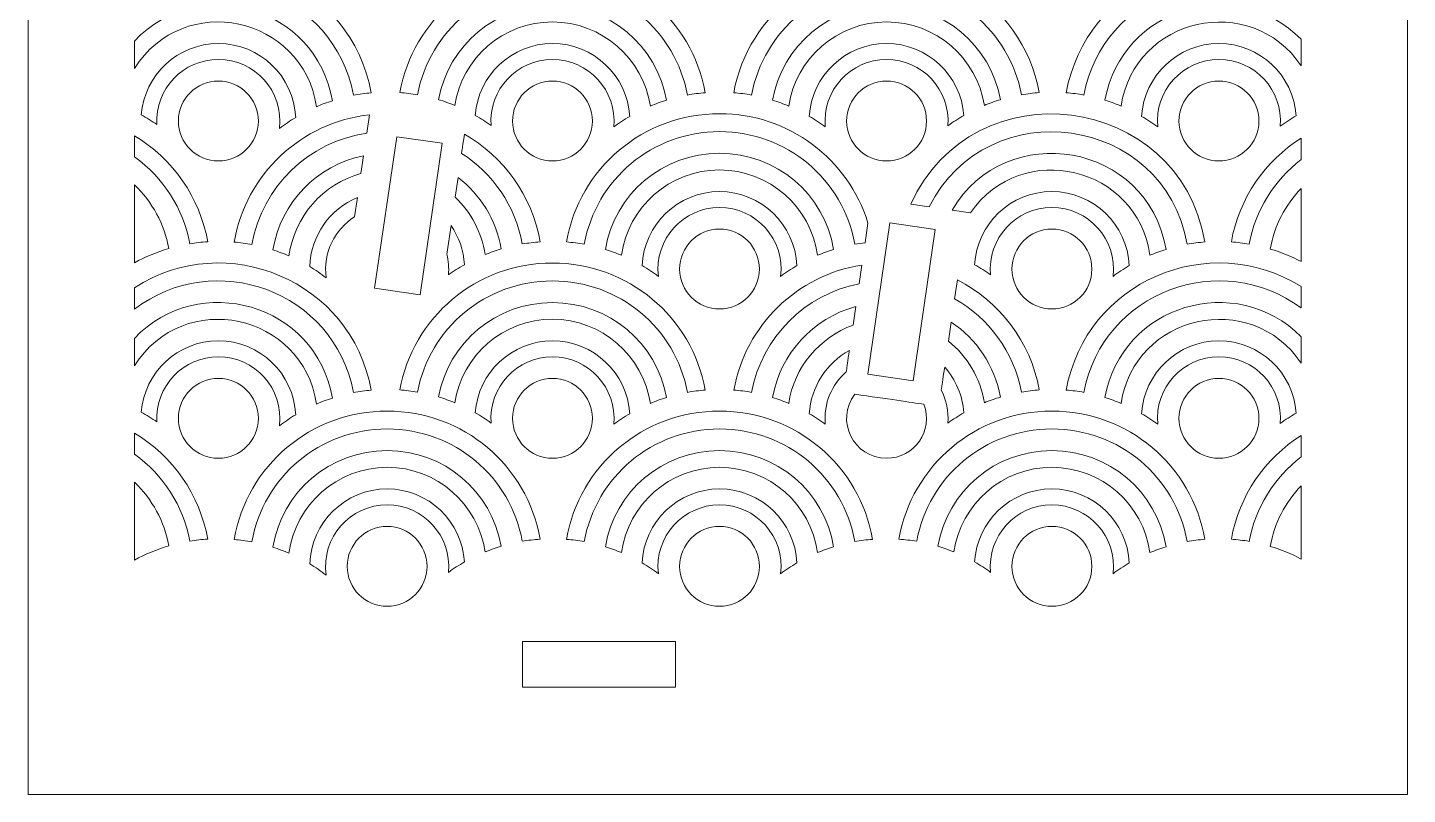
# Model space of a CAD drawing. Header units: inches. Extents: x 61 to 823, y 183 to 803.
# Drawn here: x 348.2 to 603.6, y 488.4 to 630.3 of the extents above; entities that cross this region are included whole.
import ezdxf

# ---------------------------------------------------------------- set-up
doc = ezdxf.new("R2010")
doc.units = ezdxf.units.IN
doc.header["$MEASUREMENT"] = 0
doc.layers.add('_U+0421_U+043B_U+043E_U+0439 1', color=7, linetype='Continuous')

# ---------------------------------------------------------------- blocks, each defined once
blk = doc.blocks.new('block 2')
at = {"layer": '_U+0421_U+043B_U+043E_U+0439 1', "color": 1, "lineweight": 9, "true_color": 0xff0000}
for points in [[(416.56, 610.14), (424.98, 608.91), (420.89, 580.88), (412.47, 582.1), (416.56, 610.14)], [(512.13, 564.91), (503.73, 566.15), (507.82, 594.19), (516.22, 592.94), (512.13, 564.91)], [(439.84, 516.66), (468.17, 516.66), (468.17, 508.19), (439.84, 508.19), (439.84, 516.66)]]:
    blk.add_lwpolyline(points, dxfattribs=at)
for points, knots in [([(348.35, 710.19), (348.35, 710.19), (348.35, 488.35), (348.35, 488.35), (348.35, 488.35), (603.6, 488.35), (603.6, 488.35), (603.6, 488.35), (603.6, 710.39), (603.6, 710.39), (603.61, 761), (563.16, 802.16), (512.6, 803.08), (509.19, 803.3), (443.54, 803.3), (440.08, 803.09), (389.09, 802.56), (348.24, 761.09), (348.35, 710.19)], [0, 0, 0, 0, 1, 1, 1, 2, 2, 2, 3, 3, 3, 4, 4, 4, 5, 5, 5, 6, 6, 6, 6]), ([(368.01, 637.23), (385.07, 648.19), (408.15, 638.54), (411.83, 618.26), (410.72, 618.16), (409.63, 618.01), (408.55, 617.8), (405.02, 636.72), (382.77, 644.58), (368.01, 633.23), (368.01, 633.23), (368.01, 637.23), (368.01, 637.23), (368.01, 637.23), (368.01, 637.23), (368.01, 637.23)], [0, 0, 0, 0, 1, 1, 1, 2, 2, 2, 3, 3, 3, 4, 4, 4, 5, 5, 5, 5]), ([(583.95, 637.43), (583.95, 637.43), (583.95, 633.48), (583.95, 633.48), (569.2, 644.44), (547.28, 636.62), (543.73, 617.85), (542.65, 618.05), (541.56, 618.19), (540.45, 618.28), (544.12, 638.4), (566.92, 648.07), (583.95, 637.43)], [0, 0, 0, 0, 1, 1, 1, 2, 2, 2, 3, 3, 3, 4, 4, 4, 4]), ([(420.4, 617.9), (419.32, 618.09), (418.22, 618.22), (417.11, 618.3), (419.59, 631.85), (431.36, 641.8), (445.38, 641.8), (459.42, 641.8), (471.19, 631.84), (473.66, 618.28), (472.55, 618.19), (471.45, 618.05), (470.37, 617.85), (468.12, 629.77), (457.77, 638.49), (445.38, 638.49), (433.02, 638.49), (422.67, 629.8), (420.4, 617.9)], [0, 0, 0, 0, 1, 1, 1, 2, 2, 2, 3, 3, 3, 4, 4, 4, 5, 5, 5, 6, 6, 6, 6]), ([(482.22, 617.85), (481.14, 618.05), (480.05, 618.19), (478.94, 618.28), (481.63, 633.06), (495.28, 643.37), (510.57, 641.6), (510.57, 641.6), (510.29, 639.69), (510.29, 639.69), (514.35, 639.09), (512.59, 639.35), (521.46, 638.06), (528.65, 633.97), (533.92, 626.85), (535.48, 618.3), (534.37, 618.22), (533.27, 618.09), (532.19, 617.9), (529.92, 629.8), (519.58, 638.49), (507.21, 638.49), (494.83, 638.49), (484.48, 629.77), (482.22, 617.85)], [0, 0, 0, 0, 1, 1, 1, 2, 2, 2, 3, 3, 3, 4, 4, 4, 5, 5, 5, 6, 6, 6, 7, 7, 7, 8, 8, 8, 8]), ([(368.01, 627.85), (379.93, 640.37), (401.6, 634.33), (404.66, 616.8), (403.65, 616.47), (402.65, 616.1), (401.69, 615.68), (399.25, 632.5), (377.09, 637.26), (368.01, 622.74), (368.01, 622.74), (368.01, 627.85), (368.01, 627.85), (368.01, 627.85), (368.01, 627.85), (368.01, 627.85)], [0, 0, 0, 0, 1, 1, 1, 2, 2, 2, 3, 3, 3, 4, 4, 4, 5, 5, 5, 5]), ([(583.95, 628.17), (583.95, 628.17), (583.95, 623.27), (583.95, 623.27), (574.6, 637.14), (553.11, 632.26), (550.61, 615.81), (549.64, 616.22), (548.65, 616.58), (547.63, 616.89), (550.72, 634.14), (571.91, 640.28), (583.95, 628.17)], [0, 0, 0, 0, 1, 1, 1, 2, 2, 2, 3, 3, 3, 4, 4, 4, 4]), ([(424.31, 616.99), (426.16, 627.09), (434.91, 634.49), (445.38, 634.49), (455.89, 634.49), (464.65, 627.04), (466.47, 616.89), (465.46, 616.58), (464.47, 616.21), (463.5, 615.81), (462.16, 624.61), (454.56, 631.39), (445.38, 631.39), (436.25, 631.39), (428.68, 624.68), (427.29, 615.93), (426.32, 616.33), (425.32, 616.68), (424.31, 616.99)], [0, 0, 0, 0, 1, 1, 1, 2, 2, 2, 3, 3, 3, 4, 4, 4, 5, 5, 5, 6, 6, 6, 6]), ([(489.1, 615.81), (488.13, 616.21), (487.14, 616.58), (486.12, 616.89), (487.94, 627.04), (496.7, 634.49), (507.21, 634.49), (517.69, 634.49), (526.43, 627.09), (528.29, 616.99), (527.27, 616.68), (526.28, 616.33), (525.31, 615.93), (523.92, 624.68), (516.34, 631.39), (507.21, 631.39), (498.04, 631.39), (490.44, 624.61), (489.1, 615.81)], [0, 0, 0, 0, 1, 1, 1, 2, 2, 2, 3, 3, 3, 4, 4, 4, 5, 5, 5, 6, 6, 6, 6]), ([(372.19, 612.37), (371.26, 613.03), (370.28, 613.64), (369.27, 614.2), (369.86, 621.57), (376.04, 627.39), (383.55, 627.39), (391.24, 627.39), (397.51, 621.31), (397.86, 613.71), (396.82, 613.09), (395.82, 612.41), (394.86, 611.67), (395.68, 618.56), (390.29, 624.44), (383.55, 624.44), (377.12, 624.44), (371.8, 619.04), (372.19, 612.37)], [0, 0, 0, 0, 1, 1, 1, 2, 2, 2, 3, 3, 3, 4, 4, 4, 5, 5, 5, 6, 6, 6, 6]), ([(445.38, 624.44), (438.83, 624.44), (433.52, 618.87), (434.03, 612.18), (433.09, 612.86), (432.11, 613.5), (431.09, 614.08), (431.62, 621.51), (437.82, 627.39), (445.38, 627.39), (453, 627.39), (459.24, 621.41), (459.68, 613.89), (458.66, 613.29), (457.67, 612.64), (456.72, 611.94), (457.37, 618.7), (452.04, 624.44), (445.38, 624.44)], [0, 0, 0, 0, 1, 1, 1, 2, 2, 2, 3, 3, 3, 4, 4, 4, 5, 5, 5, 6, 6, 6, 6]), ([(495.88, 611.94), (494.92, 612.64), (493.93, 613.29), (492.91, 613.89), (493.36, 621.41), (499.59, 627.39), (507.21, 627.39), (514.78, 627.39), (520.98, 621.5), (521.51, 614.07), (520.49, 613.49), (519.51, 612.86), (518.56, 612.17), (519.08, 618.9), (513.73, 624.44), (507.21, 624.44), (500.55, 624.44), (495.22, 618.69), (495.88, 611.94)], [0, 0, 0, 0, 1, 1, 1, 2, 2, 2, 3, 3, 3, 4, 4, 4, 5, 5, 5, 6, 6, 6, 6]), ([(568.72, 624.44), (562.11, 624.44), (556.74, 618.74), (557.39, 611.94), (556.44, 612.64), (555.45, 613.3), (554.42, 613.9), (554.87, 621.41), (561.1, 627.39), (568.72, 627.39), (576.31, 627.39), (582.52, 621.48), (583.02, 614.02), (582, 613.43), (581.02, 612.79), (580.07, 612.1), (580.63, 618.83), (575.3, 624.44), (568.72, 624.44)], [0, 0, 0, 0, 1, 1, 1, 2, 2, 2, 3, 3, 3, 4, 4, 4, 5, 5, 5, 6, 6, 6, 6]), ([(515.12, 597.16), (515.12, 597.16), (511.68, 597.66), (511.68, 597.66), (523.3, 623.08), (561.29, 618.44), (566.13, 590.64), (565.01, 590.55), (563.92, 590.41), (562.84, 590.22), (558.51, 614.28), (525.97, 618.68), (515.12, 597.16)], [0, 0, 0, 0, 1, 1, 1, 2, 2, 2, 3, 3, 3, 4, 4, 4, 4]), ([(383.55, 620.44), (387.63, 620.44), (390.95, 617.12), (390.95, 613.04), (390.95, 608.97), (387.63, 605.65), (383.55, 605.65), (379.48, 605.65), (376.16, 608.97), (376.16, 613.04), (376.16, 617.12), (379.48, 620.44), (383.55, 620.44)], [0, 0, 0, 0, 1, 1, 1, 2, 2, 2, 3, 3, 3, 4, 4, 4, 4]), ([(452.78, 613.04), (452.78, 608.97), (449.46, 605.65), (445.38, 605.65), (441.3, 605.65), (437.99, 608.97), (437.99, 613.04), (437.99, 617.12), (441.3, 620.44), (445.38, 620.44), (449.46, 620.44), (452.78, 617.12), (452.78, 613.04)], [0, 0, 0, 0, 1, 1, 1, 2, 2, 2, 3, 3, 3, 4, 4, 4, 4]), ([(507.21, 605.65), (503.14, 605.65), (499.82, 608.97), (499.82, 613.04), (499.82, 617.12), (503.13, 620.44), (507.21, 620.44), (511.29, 620.44), (514.61, 617.12), (514.61, 613.04), (514.61, 608.97), (511.29, 605.65), (507.21, 605.65)], [0, 0, 0, 0, 1, 1, 1, 2, 2, 2, 3, 3, 3, 4, 4, 4, 4]), ([(576.12, 613.04), (576.12, 608.97), (572.8, 605.65), (568.72, 605.65), (564.65, 605.65), (561.33, 608.97), (561.33, 613.04), (561.33, 617.12), (564.65, 620.44), (568.72, 620.44), (572.8, 620.44), (576.12, 617.12), (576.12, 613.04)], [0, 0, 0, 0, 1, 1, 1, 2, 2, 2, 3, 3, 3, 4, 4, 4, 4]), ([(411.52, 614.2), (411.52, 614.2), (411.02, 610.78), (411.02, 610.78), (400.26, 609.2), (391.68, 600.99), (389.75, 590.17), (388.67, 590.37), (387.58, 590.52), (386.47, 590.62), (388.65, 603.23), (398.88, 612.78), (411.52, 614.2)], [0, 0, 0, 0, 1, 1, 1, 2, 2, 2, 3, 3, 3, 4, 4, 4, 4]), ([(503.24, 590.5), (502.6, 590.42), (501.96, 590.33), (501.33, 590.22), (499.16, 602.25), (488.76, 611.07), (476.3, 611.07), (463.84, 611.07), (453.44, 602.25), (451.27, 590.22), (450.19, 590.41), (449.09, 590.55), (447.98, 590.64), (450.36, 604.31), (462.18, 614.39), (476.3, 614.39), (489.18, 614.39), (500.14, 606), (503.77, 594.14), (503.77, 594.14), (503.24, 590.5), (503.24, 590.5)], [0, 0, 0, 0, 1, 1, 1, 2, 2, 2, 3, 3, 3, 4, 4, 4, 5, 5, 5, 6, 6, 6, 7, 7, 7, 7]), ([(519.34, 596.55), (529.3, 613.52), (555.58, 609.1), (558.93, 589.26), (557.92, 588.95), (556.93, 588.59), (555.96, 588.18), (553.66, 604.59), (532.31, 609.86), (522.76, 596.05), (522.76, 596.05), (519.34, 596.55), (519.34, 596.55)], [0, 0, 0, 0, 1, 1, 1, 2, 2, 2, 3, 3, 3, 4, 4, 4, 4]), ([(368.01, 610.32), (375.14, 606.06), (380.12, 598.89), (381.58, 590.68), (380.47, 590.62), (379.36, 590.49), (378.27, 590.32), (377.06, 596.81), (373.39, 602.56), (368.01, 606.38), (368.01, 606.38), (368.01, 610.32), (368.01, 610.32)], [0, 0, 0, 0, 1, 1, 1, 2, 2, 2, 3, 3, 3, 4, 4, 4, 4]), ([(443.1, 590.66), (441.98, 590.59), (440.89, 590.45), (439.8, 590.27), (438.51, 597.38), (434.33, 603.34), (428.57, 607.04), (428.77, 608.47), (428.69, 607.92), (429.09, 610.61), (436.32, 606.48), (441.59, 599.29), (443.1, 590.66)], [0, 0, 0, 0, 1, 1, 1, 2, 2, 2, 3, 3, 3, 4, 4, 4, 4]), ([(583.95, 609.89), (583.95, 609.89), (583.95, 605.9), (583.95, 605.9), (578.95, 602.08), (575.47, 596.48), (574.32, 590.26), (573.23, 590.45), (572.13, 590.58), (571.02, 590.66), (572.45, 598.72), (577.27, 605.64), (583.95, 609.89)], [0, 0, 0, 0, 1, 1, 1, 2, 2, 2, 3, 3, 3, 4, 4, 4, 4]), ([(396.62, 588.06), (395.65, 588.47), (394.66, 588.84), (393.65, 589.17), (395.11, 598.02), (401.82, 604.86), (410.41, 606.62), (410.41, 606.62), (409.93, 603.32), (409.93, 603.32), (402.93, 601.39), (397.59, 595.4), (396.62, 588.06)], [0, 0, 0, 0, 1, 1, 1, 2, 2, 2, 3, 3, 3, 4, 4, 4, 4]), ([(458.15, 588.18), (457.18, 588.59), (456.19, 588.95), (455.18, 589.26), (456.91, 599.52), (465.71, 607.08), (476.3, 607.08), (486.88, 607.08), (495.69, 599.52), (497.42, 589.26), (496.41, 588.95), (495.41, 588.59), (494.45, 588.18), (493.2, 597.09), (485.55, 603.98), (476.3, 603.98), (467.05, 603.98), (459.4, 597.09), (458.15, 588.18)], [0, 0, 0, 0, 1, 1, 1, 2, 2, 2, 3, 3, 3, 4, 4, 4, 5, 5, 5, 6, 6, 6, 6]), ([(368.01, 601.21), (371.32, 598.08), (373.56, 593.96), (374.37, 589.42), (372.16, 588.78), (370.03, 587.9), (368.01, 586.81), (368.01, 586.81), (368.01, 601.21), (368.01, 601.21)], [0, 0, 0, 0, 1, 1, 1, 2, 2, 2, 3, 3, 3, 3]), ([(435.89, 589.36), (434.88, 589.05), (433.89, 588.7), (432.91, 588.3), (432.3, 592.46), (430.29, 596.16), (427.38, 598.92), (427.38, 598.92), (427.92, 602.6), (427.92, 602.6), (432.02, 599.42), (434.95, 594.78), (435.89, 589.36)], [0, 0, 0, 0, 1, 1, 1, 2, 2, 2, 3, 3, 3, 4, 4, 4, 4]), ([(583.95, 600.55), (583.95, 600.55), (583.95, 587), (583.95, 587), (582.12, 587.96), (580.19, 588.74), (578.21, 589.33), (578.95, 593.58), (580.99, 597.49), (583.95, 600.55)], [0, 0, 0, 0, 1, 1, 1, 2, 2, 2, 3, 3, 3, 3]), ([(403.52, 584), (402.54, 584.75), (401.52, 585.45), (400.46, 586.08), (400.64, 591.85), (404.23, 596.77), (409.28, 598.88), (409.28, 598.88), (408.76, 595.29), (408.76, 595.29), (405.12, 593), (402.84, 588.73), (403.52, 584)], [0, 0, 0, 0, 1, 1, 1, 2, 2, 2, 3, 3, 3, 4, 4, 4, 4]), ([(464.99, 584.28), (464.03, 584.99), (463.02, 585.65), (461.98, 586.26), (462.32, 593.88), (468.6, 599.98), (476.3, 599.98), (484, 599.98), (490.28, 593.88), (490.61, 586.26), (489.57, 585.65), (488.57, 584.99), (487.6, 584.27), (488.42, 591.16), (483.02, 597.03), (476.3, 597.03), (469.6, 597.03), (464.17, 591.18), (464.99, 584.28)], [0, 0, 0, 0, 1, 1, 1, 2, 2, 2, 3, 3, 3, 4, 4, 4, 5, 5, 5, 6, 6, 6, 6]), ([(526.47, 584.53), (525.52, 585.22), (524.53, 585.86), (523.51, 586.44), (523.93, 593.97), (530.17, 599.98), (537.81, 599.98), (545.51, 599.98), (551.79, 593.88), (552.12, 586.26), (551.09, 585.65), (550.08, 584.99), (549.12, 584.27), (549.94, 591.14), (544.55, 597.03), (537.81, 597.03), (531.13, 597.03), (525.82, 591.26), (526.47, 584.53)], [0, 0, 0, 0, 1, 1, 1, 2, 2, 2, 3, 3, 3, 4, 4, 4, 5, 5, 5, 6, 6, 6, 6]), ([(368.01, 582.17), (385.07, 593.14), (408.15, 583.48), (411.83, 563.2), (410.72, 563.1), (409.63, 562.95), (408.55, 562.75), (405.02, 581.67), (382.77, 589.53), (368.01, 578.18), (368.01, 578.18), (368.01, 582.17), (368.01, 582.17), (368.01, 582.17), (368.01, 582.17), (368.01, 582.17)], [0, 0, 0, 0, 1, 1, 1, 2, 2, 2, 3, 3, 3, 4, 4, 4, 5, 5, 5, 5]), ([(425.84, 588.37), (425.84, 588.37), (426.62, 593.69), (426.62, 593.69), (428.04, 591.6), (428.94, 589.12), (429.09, 586.44), (428.07, 585.86), (427.07, 585.22), (426.12, 584.53), (426.25, 585.86), (426.14, 587.15), (425.84, 588.37)], [0, 0, 0, 0, 1, 1, 1, 2, 2, 2, 3, 3, 3, 4, 4, 4, 4]), ([(476.3, 578.24), (472.22, 578.24), (468.9, 581.56), (468.9, 585.63), (468.9, 589.71), (472.22, 593.03), (476.3, 593.03), (480.38, 593.03), (483.69, 589.71), (483.69, 585.63), (483.69, 581.56), (480.37, 578.24), (476.3, 578.24)], [0, 0, 0, 0, 1, 1, 1, 2, 2, 2, 3, 3, 3, 4, 4, 4, 4]), ([(537.81, 578.24), (533.73, 578.24), (530.42, 581.56), (530.42, 585.63), (530.42, 589.71), (533.73, 593.03), (537.81, 593.03), (541.89, 593.03), (545.2, 589.71), (545.2, 585.63), (545.2, 581.56), (541.89, 578.24), (537.81, 578.24)], [0, 0, 0, 0, 1, 1, 1, 2, 2, 2, 3, 3, 3, 4, 4, 4, 4]), ([(543.73, 562.8), (542.66, 563), (541.56, 563.14), (540.45, 563.22), (544.12, 583.35), (566.92, 593.02), (583.95, 582.38), (583.95, 582.38), (583.95, 578.42), (583.95, 578.42), (569.2, 589.39), (547.28, 581.57), (543.73, 562.8)], [0, 0, 0, 0, 1, 1, 1, 2, 2, 2, 3, 3, 3, 4, 4, 4, 4]), ([(368.01, 572.8), (379.93, 585.32), (401.6, 579.28), (404.66, 561.75), (403.65, 561.42), (402.65, 561.05), (401.69, 560.63), (399.25, 577.45), (377.09, 582.2), (368.01, 567.68), (368.01, 567.68), (368.01, 572.8), (368.01, 572.8), (368.01, 572.8), (368.01, 572.8), (368.01, 572.8)], [0, 0, 0, 0, 1, 1, 1, 2, 2, 2, 3, 3, 3, 4, 4, 4, 5, 5, 5, 5]), ([(420.4, 562.85), (419.32, 563.04), (418.22, 563.17), (417.11, 563.25), (419.56, 576.65), (431.22, 586.75), (445.38, 586.75), (459.42, 586.75), (471.19, 576.79), (473.66, 563.22), (472.55, 563.14), (471.45, 563), (470.37, 562.8), (468.12, 574.72), (457.77, 583.43), (445.38, 583.43), (433.02, 583.43), (422.67, 574.74), (420.4, 562.85)], [0, 0, 0, 0, 1, 1, 1, 2, 2, 2, 3, 3, 3, 4, 4, 4, 5, 5, 5, 6, 6, 6, 6]), ([(482.22, 562.8), (481.14, 563), (480.05, 563.14), (478.94, 563.22), (481.13, 575.28), (490.68, 584.49), (502.64, 586.38), (502.64, 586.38), (502.13, 582.92), (502.13, 582.92), (492.08, 580.9), (484.16, 573.04), (482.22, 562.8)], [0, 0, 0, 0, 1, 1, 1, 2, 2, 2, 3, 3, 3, 4, 4, 4, 4]), ([(550.61, 560.75), (549.64, 561.16), (548.65, 561.53), (547.63, 561.84), (550.73, 579.08), (571.91, 585.23), (583.95, 573.11), (583.95, 573.11), (583.95, 568.21), (583.95, 568.21), (574.61, 582.08), (553.11, 577.22), (550.61, 560.75)], [0, 0, 0, 0, 1, 1, 1, 2, 2, 2, 3, 3, 3, 4, 4, 4, 4]), ([(535.48, 563.25), (534.37, 563.17), (533.27, 563.04), (532.19, 562.85), (530.76, 570.34), (526.13, 576.55), (519.81, 580.13), (519.81, 580.13), (520.32, 583.61), (520.32, 583.61), (528.1, 579.65), (533.84, 572.24), (535.48, 563.25)], [0, 0, 0, 0, 1, 1, 1, 2, 2, 2, 3, 3, 3, 4, 4, 4, 4]), ([(427.29, 560.88), (426.32, 561.28), (425.32, 561.63), (424.31, 561.94), (426.16, 572.04), (434.91, 579.43), (445.38, 579.43), (455.89, 579.43), (464.65, 571.99), (466.47, 561.84), (465.46, 561.52), (464.47, 561.16), (463.5, 560.75), (462.16, 569.56), (454.56, 576.34), (445.38, 576.34), (436.25, 576.34), (428.68, 569.62), (427.29, 560.88)], [0, 0, 0, 0, 1, 1, 1, 2, 2, 2, 3, 3, 3, 4, 4, 4, 5, 5, 5, 6, 6, 6, 6]), ([(489.1, 560.75), (488.13, 561.16), (487.14, 561.52), (486.12, 561.84), (487.6, 570.08), (493.66, 576.54), (501.51, 578.68), (501.51, 578.68), (501.01, 575.25), (501.01, 575.25), (494.79, 572.99), (490.12, 567.47), (489.1, 560.75)], [0, 0, 0, 0, 1, 1, 1, 2, 2, 2, 3, 3, 3, 4, 4, 4, 4]), ([(528.29, 561.93), (527.27, 561.63), (526.28, 561.27), (525.31, 560.88), (524.58, 565.47), (522.14, 569.48), (518.67, 572.28), (518.67, 572.28), (519.18, 575.8), (519.18, 575.8), (523.85, 572.68), (527.22, 567.76), (528.29, 561.93)], [0, 0, 0, 0, 1, 1, 1, 2, 2, 2, 3, 3, 3, 4, 4, 4, 4]), ([(372.19, 557.32), (371.26, 557.98), (370.28, 558.58), (369.27, 559.15), (369.86, 566.52), (376.04, 572.34), (383.55, 572.34), (391.24, 572.34), (397.51, 566.26), (397.86, 558.66), (396.82, 558.04), (395.82, 557.35), (394.86, 556.62), (395.68, 563.52), (390.28, 569.39), (383.55, 569.39), (377.13, 569.38), (371.8, 564), (372.19, 557.32)], [0, 0, 0, 0, 1, 1, 1, 2, 2, 2, 3, 3, 3, 4, 4, 4, 5, 5, 5, 6, 6, 6, 6]), ([(434.03, 557.12), (433.09, 557.81), (432.11, 558.44), (431.09, 559.02), (431.62, 566.45), (437.82, 572.34), (445.38, 572.34), (453, 572.34), (459.24, 566.36), (459.68, 558.84), (458.66, 558.24), (457.67, 557.59), (456.72, 556.89), (457.37, 563.64), (452.04, 569.38), (445.38, 569.38), (438.84, 569.38), (433.52, 563.83), (434.03, 557.12)], [0, 0, 0, 0, 1, 1, 1, 2, 2, 2, 3, 3, 3, 4, 4, 4, 5, 5, 5, 6, 6, 6, 6]), ([(557.39, 556.89), (556.44, 557.59), (555.45, 558.24), (554.42, 558.84), (554.87, 566.36), (561.1, 572.34), (568.72, 572.34), (576.31, 572.34), (582.52, 566.42), (583.02, 558.97), (582, 558.38), (581.02, 557.74), (580.07, 557.05), (580.63, 563.77), (575.3, 569.38), (568.72, 569.38), (562.06, 569.38), (556.73, 563.64), (557.39, 556.89)], [0, 0, 0, 0, 1, 1, 1, 2, 2, 2, 3, 3, 3, 4, 4, 4, 5, 5, 5, 6, 6, 6, 6]), ([(495.88, 556.89), (494.92, 557.59), (493.93, 558.24), (492.91, 558.84), (493.21, 563.89), (496.13, 568.24), (500.33, 570.56), (500.29, 570.33), (499.78, 566.82), (499.75, 566.58), (497.08, 564.27), (495.5, 560.75), (495.88, 556.89)], [0, 0, 0, 0, 1, 1, 1, 2, 2, 2, 3, 3, 3, 4, 4, 4, 4]), ([(517.34, 563.18), (517.52, 564.43), (517.36, 563.35), (517.97, 567.46), (519.98, 565.17), (521.28, 562.24), (521.51, 559.02), (520.49, 558.44), (519.51, 557.81), (518.56, 557.12), (518.73, 559.32), (518.26, 561.39), (517.34, 563.18)], [0, 0, 0, 0, 1, 1, 1, 2, 2, 2, 3, 3, 3, 4, 4, 4, 4]), ([(383.55, 550.6), (379.48, 550.6), (376.16, 553.91), (376.16, 557.99), (376.16, 562.07), (379.48, 565.39), (383.55, 565.39), (387.63, 565.39), (390.95, 562.07), (390.95, 557.99), (390.95, 553.91), (387.63, 550.6), (383.55, 550.6)], [0, 0, 0, 0, 1, 1, 1, 2, 2, 2, 3, 3, 3, 4, 4, 4, 4]), ([(445.38, 565.38), (449.46, 565.38), (452.78, 562.07), (452.78, 557.99), (452.78, 553.91), (449.46, 550.6), (445.38, 550.6), (441.3, 550.6), (437.99, 553.91), (437.99, 557.99), (437.99, 562.07), (441.31, 565.38), (445.38, 565.38)], [0, 0, 0, 0, 1, 1, 1, 2, 2, 2, 3, 3, 3, 4, 4, 4, 4]), ([(568.72, 550.6), (564.65, 550.6), (561.33, 553.91), (561.33, 557.99), (561.33, 562.07), (564.65, 565.39), (568.72, 565.39), (572.8, 565.39), (576.12, 562.07), (576.12, 557.99), (576.12, 553.91), (572.8, 550.6), (568.72, 550.6)], [0, 0, 0, 0, 1, 1, 1, 2, 2, 2, 3, 3, 3, 4, 4, 4, 4]), ([(507.21, 550.6), (501.13, 550.6), (497.62, 557.59), (501.34, 562.46), (507.37, 561.58), (511.77, 560.94), (514.12, 560.59), (515.96, 555.74), (512.35, 550.6), (507.21, 550.6)], [0, 0, 0, 0, 1, 1, 1, 2, 2, 2, 3, 3, 3, 3]), ([(386.47, 535.56), (388.84, 549.25), (400.67, 559.33), (414.79, 559.33), (428.89, 559.33), (440.71, 549.27), (443.1, 535.61), (441.98, 535.53), (440.89, 535.4), (439.8, 535.22), (437.62, 547.22), (427.23, 556.02), (414.79, 556.02), (402.31, 556.02), (391.9, 547.17), (389.75, 535.11), (388.67, 535.32), (387.58, 535.47), (386.47, 535.56)], [0, 0, 0, 0, 1, 1, 1, 2, 2, 2, 3, 3, 3, 4, 4, 4, 5, 5, 5, 6, 6, 6, 6]), ([(501.33, 535.17), (499.16, 547.2), (488.76, 556.02), (476.3, 556.02), (463.84, 556.02), (453.44, 547.2), (451.27, 535.17), (450.19, 535.36), (449.09, 535.5), (447.98, 535.58), (450.36, 549.26), (462.18, 559.33), (476.3, 559.33), (490.41, 559.33), (502.23, 549.26), (504.61, 535.58), (503.5, 535.5), (502.4, 535.36), (501.33, 535.17)], [0, 0, 0, 0, 1, 1, 1, 2, 2, 2, 3, 3, 3, 4, 4, 4, 5, 5, 5, 6, 6, 6, 6]), ([(509.5, 535.61), (511.89, 549.27), (523.71, 559.34), (537.81, 559.34), (551.92, 559.34), (563.74, 549.26), (566.12, 535.59), (565.01, 535.5), (563.92, 535.36), (562.84, 535.17), (560.67, 547.2), (550.27, 556.02), (537.81, 556.02), (525.37, 556.02), (514.98, 547.22), (512.79, 535.22), (511.71, 535.4), (510.61, 535.53), (509.5, 535.61)], [0, 0, 0, 0, 1, 1, 1, 2, 2, 2, 3, 3, 3, 4, 4, 4, 5, 5, 5, 6, 6, 6, 6]), ([(368.01, 555.27), (375.14, 551.01), (380.12, 543.83), (381.58, 535.63), (380.47, 535.56), (379.36, 535.44), (378.27, 535.26), (377.06, 541.76), (373.39, 547.51), (368.01, 551.33), (368.01, 551.33), (368.01, 555.27), (368.01, 555.27)], [0, 0, 0, 0, 1, 1, 1, 2, 2, 2, 3, 3, 3, 4, 4, 4, 4]), ([(571.02, 535.61), (572.45, 543.67), (577.27, 550.58), (583.95, 554.84), (583.95, 554.84), (583.95, 550.85), (583.95, 550.85), (578.95, 547.03), (575.47, 541.42), (574.32, 535.21), (573.23, 535.4), (572.13, 535.53), (571.02, 535.61)], [0, 0, 0, 0, 1, 1, 1, 2, 2, 2, 3, 3, 3, 4, 4, 4, 4]), ([(393.65, 534.12), (395.34, 544.42), (404.17, 552.02), (414.79, 552.02), (425.34, 552.02), (434.12, 544.51), (435.89, 534.3), (434.88, 534), (433.89, 533.65), (432.91, 533.25), (431.61, 542.1), (423.99, 548.92), (414.79, 548.92), (405.49, 548.92), (397.81, 541.98), (396.62, 533), (395.65, 533.42), (394.66, 533.79), (393.65, 534.12)], [0, 0, 0, 0, 1, 1, 1, 2, 2, 2, 3, 3, 3, 4, 4, 4, 5, 5, 5, 6, 6, 6, 6]), ([(494.45, 533.13), (493.2, 542.04), (485.55, 548.92), (476.3, 548.92), (467.05, 548.92), (459.4, 542.04), (458.15, 533.13), (457.18, 533.53), (456.19, 533.9), (455.18, 534.21), (456.91, 544.47), (465.71, 552.02), (476.3, 552.02), (486.88, 552.02), (495.69, 544.47), (497.42, 534.21), (496.41, 533.89), (495.41, 533.53), (494.45, 533.13)], [0, 0, 0, 0, 1, 1, 1, 2, 2, 2, 3, 3, 3, 4, 4, 4, 5, 5, 5, 6, 6, 6, 6]), ([(516.7, 534.3), (518.47, 544.51), (527.26, 552.02), (537.81, 552.02), (548.39, 552.02), (557.2, 544.47), (558.93, 534.21), (557.92, 533.89), (556.93, 533.53), (555.96, 533.13), (554.71, 542.04), (547.06, 548.92), (537.81, 548.92), (528.6, 548.92), (520.98, 542.1), (519.68, 533.25), (518.71, 533.65), (517.72, 534), (516.7, 534.3)], [0, 0, 0, 0, 1, 1, 1, 2, 2, 2, 3, 3, 3, 4, 4, 4, 5, 5, 5, 6, 6, 6, 6]), ([(368.01, 546.16), (371.32, 543.03), (373.56, 538.91), (374.37, 534.37), (372.16, 533.72), (370.03, 532.85), (368.01, 531.75), (368.01, 531.75), (368.01, 546.16), (368.01, 546.16)], [0, 0, 0, 0, 1, 1, 1, 2, 2, 2, 3, 3, 3, 3]), ([(400.46, 531.03), (400.7, 538.73), (407.03, 544.92), (414.79, 544.92), (422.42, 544.92), (428.67, 538.92), (429.09, 531.39), (428.07, 530.8), (427.08, 530.16), (426.12, 529.47), (426.78, 536.24), (421.44, 541.97), (414.79, 541.97), (407.98, 541.97), (402.51, 535.95), (403.52, 528.95), (402.54, 529.7), (401.52, 530.39), (400.46, 531.03)], [0, 0, 0, 0, 1, 1, 1, 2, 2, 2, 3, 3, 3, 4, 4, 4, 5, 5, 5, 6, 6, 6, 6]), ([(476.3, 541.97), (469.6, 541.97), (464.17, 536.13), (464.99, 529.22), (464.03, 529.94), (463.02, 530.6), (461.98, 531.21), (462.32, 538.83), (468.6, 544.92), (476.3, 544.92), (484, 544.92), (490.28, 538.82), (490.61, 531.21), (489.57, 530.6), (488.57, 529.94), (487.6, 529.22), (488.42, 536.11), (483.02, 541.97), (476.3, 541.97)], [0, 0, 0, 0, 1, 1, 1, 2, 2, 2, 3, 3, 3, 4, 4, 4, 5, 5, 5, 6, 6, 6, 6]), ([(523.51, 531.39), (523.93, 538.92), (530.17, 544.92), (537.81, 544.92), (545.51, 544.92), (551.79, 538.82), (552.12, 531.21), (551.09, 530.6), (550.08, 529.94), (549.12, 529.22), (549.94, 536.09), (544.55, 541.97), (537.81, 541.97), (531.13, 541.97), (525.82, 536.2), (526.47, 529.47), (525.52, 530.16), (524.53, 530.8), (523.51, 531.39)], [0, 0, 0, 0, 1, 1, 1, 2, 2, 2, 3, 3, 3, 4, 4, 4, 5, 5, 5, 6, 6, 6, 6]), ([(578.21, 534.28), (578.95, 538.52), (580.99, 542.43), (583.95, 545.5), (583.95, 545.5), (583.95, 531.94), (583.95, 531.94), (582.12, 532.9), (580.19, 533.68), (578.21, 534.28)], [0, 0, 0, 0, 1, 1, 1, 2, 2, 2, 3, 3, 3, 3]), ([(407.39, 530.58), (407.39, 534.66), (410.71, 537.97), (414.79, 537.97), (418.86, 537.97), (422.18, 534.66), (422.18, 530.58), (422.18, 526.5), (418.86, 523.19), (414.79, 523.19), (410.71, 523.19), (407.39, 526.5), (407.39, 530.58)], [0, 0, 0, 0, 1, 1, 1, 2, 2, 2, 3, 3, 3, 4, 4, 4, 4]), ([(468.9, 530.58), (468.9, 534.66), (472.22, 537.97), (476.3, 537.97), (480.38, 537.97), (483.69, 534.66), (483.69, 530.58), (483.69, 526.5), (480.38, 523.19), (476.3, 523.19), (472.22, 523.19), (468.9, 526.5), (468.9, 530.58)], [0, 0, 0, 0, 1, 1, 1, 2, 2, 2, 3, 3, 3, 4, 4, 4, 4]), ([(530.42, 530.58), (530.42, 534.66), (533.73, 537.97), (537.81, 537.97), (541.89, 537.97), (545.2, 534.66), (545.2, 530.58), (545.2, 526.5), (541.89, 523.19), (537.81, 523.19), (533.73, 523.19), (530.42, 526.5), (530.42, 530.58)], [0, 0, 0, 0, 1, 1, 1, 2, 2, 2, 3, 3, 3, 4, 4, 4, 4])]:
    blk.add_open_spline(points, degree=3, knots=knots, dxfattribs=at)

msp = doc.modelspace()

# ---------------------------------------------------------------- block references
at = {"layer": '_U+0421_U+043B_U+043E_U+0439 1'}
msp.add_blockref('block 2', (0, 0), dxfattribs=at)

doc.saveas('drawing.dxf')
